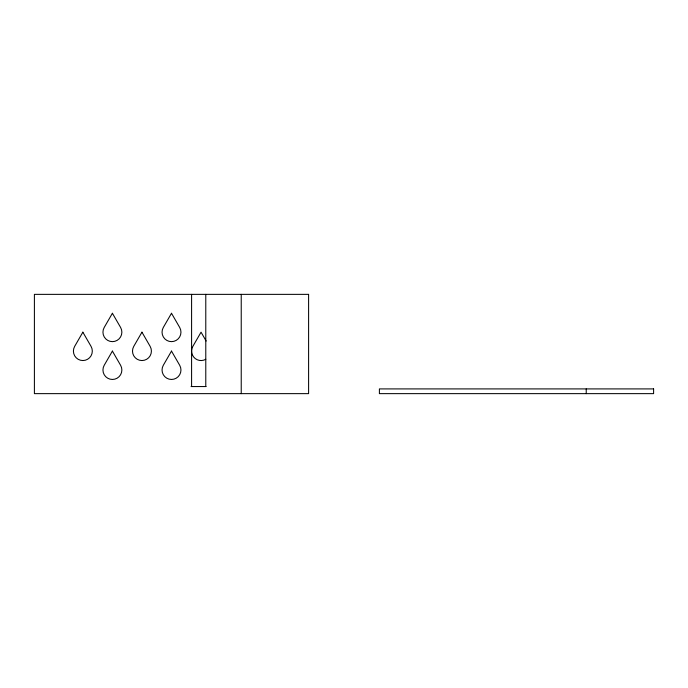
<?xml version="1.0" encoding="UTF-8"?>
<svg xmlns="http://www.w3.org/2000/svg" width="688" height="688" viewBox="0 0 688 688"><rect width="100%" height="100%" fill="white"/><g stroke="black" fill="none" stroke-linecap="round" stroke-linejoin="round"><path stroke-width="1.03" d="M191.04 386.553L206.047 386.553M206.168 341.042L201.051 332.184L192.864 346.365A9.451 9.451 0 0 0 205.781 359.282M586.228 388.909L586.228 393.639M241.23 294.361L241.23 393.639M205.781 294.361L205.781 386.553M191.591 294.361L191.591 386.553M82.861 332.184L74.674 346.365A9.451 9.451 0 0 0 82.861 360.546A9.451 9.451 0 0 0 91.048 346.365L82.861 332.184M112.402 313.272L104.215 327.454A9.451 9.451 0 0 0 112.402 341.635A9.451 9.451 0 0 0 120.598 327.454L112.402 313.272M112.402 351.095L104.215 365.276A9.451 9.451 0 0 0 112.402 379.458A9.451 9.451 0 0 0 120.598 365.276L112.402 351.095M141.952 332.184L133.764 346.365A9.451 9.451 0 0 0 141.952 360.546A9.451 9.451 0 0 0 150.139 346.365L141.952 332.184M171.501 313.272L163.314 327.454A9.451 9.451 0 0 0 171.501 341.635A9.451 9.451 0 0 0 179.688 327.454L171.501 313.272M171.501 351.095L163.314 365.276A9.451 9.451 0 0 0 171.501 379.458A9.451 9.451 0 0 0 179.688 365.276L171.501 351.095M308.602 294.361L34.4 294.361L34.4 393.639L308.602 393.639L308.602 294.361M653.6 388.909L379.398 388.909L379.398 393.639L653.6 393.639L653.6 388.909"/></g></svg>
